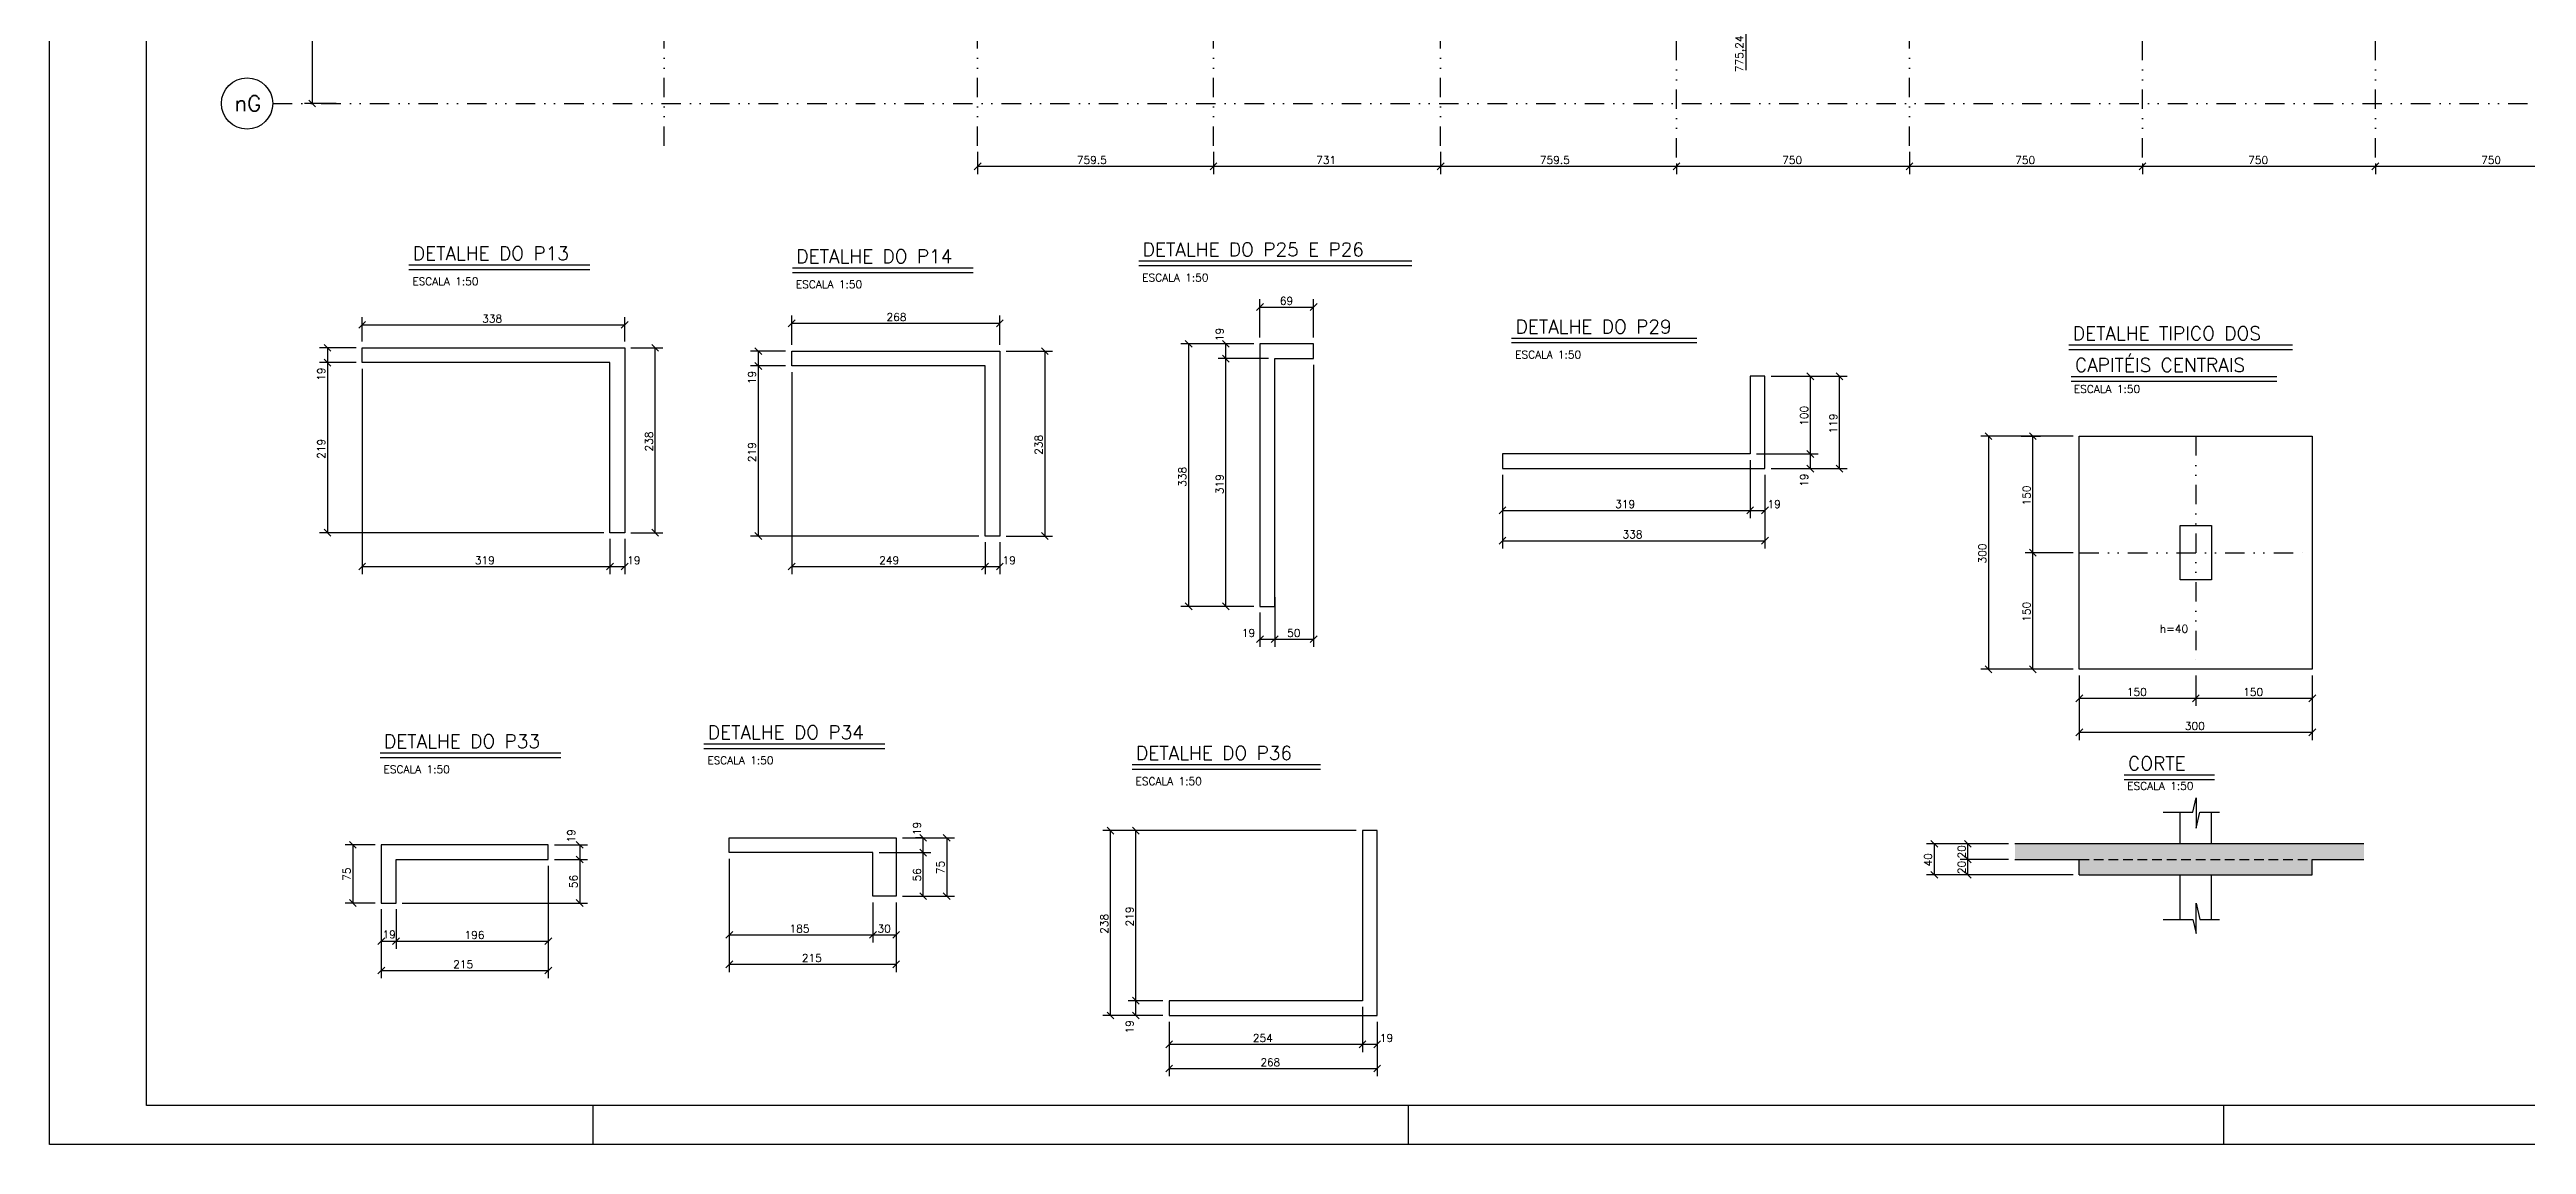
# Model space of a CAD drawing. Extents: x 550442 to 565317, y -292 to 10221.
# Drawn here: x 550442 to 558416, y -292 to 3232 of the extents above; entities that cross this region are included whole.
import ezdxf

# ---------------------------------------------------------------- set-up
doc = ezdxf.new("R2010")
doc.units = 0
doc.header["$LTSCALE"] = 125
doc.header["$MEASUREMENT"] = 0
doc.linetypes.add('DIVIDE', pattern=[1.25, 0.5, -0.25, 0, -0.25, 0, -0.25])
doc.linetypes.add('HIDDEN', pattern=[0.375, 0.25, -0.125])
doc.layers.get('0').update_dxf_attribs({"linetype": 'CONTINUOUS'})
for name, color, linetype in [('205', 14, 'DIVIDE'), ('210', 11, 'HIDDEN'), ('216', 7, 'CONTINUOUS'), ('220', 4, 'CONTINUOUS'), ('221', 5, 'CONTINUOUS'), ('222', 6, 'CONTINUOUS'), ('238', 11, 'CONTINUOUS'), ('250', 5, 'CONTINUOUS'), ('253', 253, 'CONTINUOUS')]:
    doc.layers.add(name, color=color, linetype=linetype)
doc.styles.get("Standard").update_dxf_attribs({"font": 'ROMANS.SHX'})

msp = doc.modelspace()

# ---------------------------------------------------------------- linework, layer by layer
for p, q in [((550442.2, -291.7), (550442.2, 10220.8)), ((552192.2, -291.7), (552192.2, -166.7)), ((554817.2, -291.7), (554817.2, -166.7)), ((557442.2, -291.7), (557442.2, -166.7)), ((565317.2, -291.7), (550442.2, -291.7))]:
    msp.add_line(p, q)
at = {"layer": '205'}
for p, q in [((552420.5, 2922.2), (552420.5, 9507.5)), ((553430, 2922.2), (553430, 9507.5)), ((554189.5, 2922.2), (554189.5, 9507.5)), ((554920.5, 2922.2), (554920.5, 9507.5)), ((555680, 2884.7), (555680, 9507.5)), ((556430, 2922.2), (556430, 9507.5)), ((557180, 2884.7), (557180, 9507.5)), ((557930, 2884.7), (557930, 9507.5)), ((551160.6, 3058.3), (560505.7, 3058.3)), ((557351.8, 1987.5), (557351.8, 1237.5)), ((556976.8, 1612.5), (557726.8, 1612.5))]:
    msp.add_line(p, q, dxfattribs=at)
at = {"layer": '210'}
msp.add_line((556976.8, 625.8), (557726.8, 625.8), dxfattribs=at)
at = {"layer": '216'}
for p, q in [((551276.5, 3069.4), (551298.6, 3047.3)), ((553418.9, 2845.2), (553441, 2867.3)), ((554178.4, 2845.2), (554200.5, 2867.3)), ((554178.4, 2845.2), (554200.5, 2867.3)), ((554909.4, 2845.2), (554931.5, 2867.3)), ((554909.4, 2845.2), (554931.5, 2867.3)), ((555668.9, 2845.2), (555691, 2867.3)), ((555668.9, 2845.2), (555691, 2867.3)), ((556418.9, 2845.2), (556441, 2867.3)), ((556418.9, 2845.2), (556441, 2867.3)), ((557168.9, 2845.2), (557191, 2867.3)), ((557168.9, 2845.2), (557191, 2867.3)), ((557918.9, 2845.2), (557941, 2867.3)), ((557918.9, 2845.2), (557941, 2867.3)), ((554328, 2392.1), (554350.1, 2414.1)), ((554500.5, 2392.1), (554522.6, 2414.1)), ((551437.8, 2334.9), (551459.9, 2357)), ((552282.8, 2334.9), (552304.9, 2357)), ((552820.4, 2339.9), (552842.5, 2362)), ((553490.4, 2339.9), (553512.5, 2362)), ((551325.8, 2283), (551347.9, 2260.9)), ((551325.8, 2235.5), (551347.9, 2213.4)), ((551325.8, 2235.5), (551347.9, 2213.4)), ((552402.9, 2260.9), (552380.8, 2283)), ((552712.8, 2272.3), (552734.9, 2250.2)), ((553635.5, 2272.3), (553657.6, 2250.2)), ((554098.2, 2295.9), (554120.3, 2273.8)), ((554240.2, 2273.8), (554218.1, 2295.9)), ((554240.2, 2226.3), (554218.1, 2248.4)), ((554240.2, 2226.3), (554218.1, 2248.4)), ((552712.8, 2224.8), (552734.9, 2202.7)), ((552712.8, 2224.8), (552734.9, 2202.7)), ((556121.9, 2169.5), (556099.8, 2191.6)), ((556215.6, 2169.5), (556193.5, 2191.6)), ((556673.5, 1998.6), (556695.6, 1976.5)), ((556838.1, 1976.5), (556816, 1998.6)), ((556121.9, 1919.5), (556099.8, 1941.6)), ((556121.9, 1919.5), (556099.8, 1941.6)), ((556121.9, 1872), (556099.8, 1894.1)), ((556215.6, 1872), (556193.5, 1894.1)), ((555108.7, 1737.9), (555130.8, 1760)), ((555906.2, 1737.9), (555928.3, 1760)), ((555906.2, 1737.9), (555928.3, 1760)), ((555953.7, 1737.9), (555975.8, 1760)), ((551325.8, 1688), (551347.9, 1665.9)), ((552402.9, 1665.9), (552380.8, 1688)), ((552712.8, 1677.3), (552734.9, 1655.2)), ((553635.5, 1677.3), (553657.6, 1655.2)), ((555108.7, 1640.3), (555130.8, 1662.4)), ((555953.7, 1640.3), (555975.8, 1662.4)), ((556838.1, 1601.5), (556816, 1623.6)), ((556838.1, 1601.5), (556816, 1623.6)), ((551437.8, 1557.1), (551459.9, 1579.2)), ((552235.3, 1557.1), (552257.4, 1579.2)), ((552235.3, 1557.1), (552257.4, 1579.2)), ((552282.8, 1557.1), (552304.9, 1579.2)), ((552820.4, 1557.3), (552842.5, 1579.4)), ((553442.9, 1557.3), (553465, 1579.4)), ((553442.9, 1557.3), (553465, 1579.4)), ((553490.4, 1557.3), (553512.5, 1579.4)), ((554098.2, 1450.9), (554120.3, 1428.8)), ((554240.2, 1428.8), (554218.1, 1450.9)), ((554328, 1323.4), (554350.1, 1345.5)), ((554375.5, 1323.4), (554397.6, 1345.5)), ((554375.5, 1323.4), (554397.6, 1345.5)), ((554500.5, 1323.4), (554522.6, 1345.5)), ((556673.5, 1248.6), (556695.6, 1226.5)), ((556838.1, 1226.5), (556816, 1248.6)), ((556965.8, 1133.2), (556987.9, 1155.3)), ((557340.8, 1133.2), (557362.9, 1155.3)), ((557340.8, 1133.2), (557362.9, 1155.3)), ((557715.8, 1133.2), (557737.9, 1155.3)), ((556965.8, 1023.7), (556987.9, 1045.8)), ((557715.8, 1023.7), (557737.9, 1045.8)), ((553868.7, 707.3), (553846.6, 729.4)), ((553950.5, 707.3), (553928.4, 729.4)), ((551407.6, 683.7), (551429.7, 661.6)), ((552138, 683.7), (552160.1, 661.6)), ((553265.7, 683.9), (553243.6, 705.9)), ((553265.7, 636.4), (553243.6, 658.4)), ((553265.7, 636.4), (553243.6, 658.4)), ((553319.5, 705.9), (553341.6, 683.9)), ((556498.8, 686.9), (556520.9, 664.8)), ((556629.1, 664.8), (556607, 686.9)), ((552138, 636.2), (552160.1, 614.1)), ((552138, 636.2), (552160.1, 614.1)), ((556498.8, 586.9), (556520.9, 564.8)), ((556629.1, 614.8), (556607, 636.9)), ((556629.1, 614.8), (556607, 636.9)), ((556629.1, 564.8), (556607, 586.9)), ((551407.6, 496.2), (551429.7, 474.1)), ((552138, 496.2), (552160.1, 474.1)), ((553265.7, 496.4), (553243.6, 518.4)), ((553319.5, 518.4), (553341.6, 496.4)), ((551499.3, 351.4), (551521.4, 373.5)), ((551546.8, 351.4), (551568.9, 373.5)), ((551546.8, 351.4), (551568.9, 373.5)), ((552036.8, 351.4), (552058.9, 373.5)), ((552619.4, 371.6), (552641.5, 393.7)), ((553081.9, 371.6), (553104, 393.7)), ((553081.9, 371.6), (553104, 393.7)), ((553156.9, 371.6), (553179, 393.7)), ((551499.3, 256.9), (551521.4, 279)), ((552036.8, 256.9), (552058.9, 279)), ((552619.4, 277.1), (552641.5, 299.2)), ((553156.9, 277.1), (553179, 299.2)), ((553950.5, 159.8), (553928.4, 181.9)), ((553950.5, 159.8), (553928.4, 181.9)), ((553868.7, 112.3), (553846.6, 134.4)), ((553950.5, 112.3), (553928.4, 134.4)), ((554035.4, 19.6), (554057.5, 41.7)), ((554657.9, 19.6), (554680, 41.7)), ((554657.9, 19.6), (554680, 41.7)), ((554705.4, 19.6), (554727.5, 41.7)), ((554035.4, -58.3), (554057.5, -36.2)), ((554705.4, -58.3), (554727.5, -36.2))]:
    msp.add_line(p, q, dxfattribs=at)
at = {"layer": '220'}
for p, q in [((557893.1, 675.8), (556769.2, 675.8)), ((556769.2, 625.8), (556976.8, 625.8)), ((556976.8, 575.8), (556976.8, 625.8)), ((556976.8, 575.8), (557726.8, 575.8)), ((557726.8, 625.8), (557893.1, 625.8)), ((557726.8, 575.8), (557726.8, 625.8))]:
    msp.add_line(p, q, dxfattribs=at)
for points in [[(552293.8, 2272), (552293.8, 1677), (552246.3, 1677), (552246.3, 2224.5), (551448.8, 2224.5), (551448.8, 2272), (552293.8, 2272)], [(553501.4, 2261.3), (553501.4, 1666.3), (553453.9, 1666.3), (553453.9, 2213.8), (552831.4, 2213.8), (552831.4, 2261.3), (553501.4, 2261.3)], [(554386.5, 1489.9), (554386.5, 1489.9), (554386.5, 2237.4), (554511.5, 2237.4), (554511.5, 2284.9), (554339, 2284.9), (554339, 1439.9), (554386.5, 1439.9), (554386.5, 1489.9)], [(555119.8, 1930.6), (555119.8, 1883.1), (555964.8, 1883.1), (555964.8, 2180.6), (555917.3, 2180.6), (555917.3, 1930.6), (555119.8, 1930.6)], [(557301.8, 1700), (557401.8, 1700), (557401.8, 1525), (557301.8, 1525), (557301.8, 1700)], [(554716.5, 123.4), (554716.5, 718.4), (554669, 718.4), (554669, 170.9), (554046.5, 170.9), (554046.5, 123.4), (554716.5, 123.4)], [(551557.8, 625.1), (552047.8, 625.1), (552047.8, 672.6), (551510.3, 672.6), (551510.3, 485.1), (551557.8, 485.1), (551557.8, 625.1)], [(553092.9, 647.4), (552630.4, 647.4), (552630.4, 694.9), (553167.9, 694.9), (553167.9, 507.4), (553092.9, 507.4), (553092.9, 647.4)]]:
    msp.add_lwpolyline(points, dxfattribs=at)
at = {"layer": '221'}
for p, q in [((551599.2, 2524.4), (552181.2, 2524.4)), ((552833.7, 2514.8), (553415.8, 2514.8)), ((553948.8, 2536.6), (554827.8, 2536.6)), ((555149.1, 2288.6), (555745.8, 2288.6)), ((556943.2, 2266.7), (557662.9, 2266.7)), ((556950.1, 2165), (557612.6, 2165)), ((552548.9, 983), (553130.9, 983)), ((551506.2, 954), (552088.2, 954)), ((553927.3, 915.9), (554533.9, 915.9)), ((557121.1, 882.5), (557412.2, 882.5))]:
    msp.add_line(p, q, dxfattribs=at)
msp.add_circle((551078.1, 3058.3), 82.5, dxfattribs=at)
at = {"layer": '222'}
for p, q in [((550754.7, -166.7), (550754.7, 10095.8)), ((551599.2, 2539.4), (552181.2, 2539.4)), ((552833.7, 2529.8), (553415.8, 2529.8)), ((553948.8, 2551.6), (554827.8, 2551.6)), ((555149.1, 2303.6), (555745.8, 2303.6)), ((556943.2, 2281.7), (557662.9, 2281.7)), ((556950.1, 2180), (557612.6, 2180)), ((551506.2, 969), (552088.2, 969)), ((552548.9, 998), (553130.9, 998)), ((553927.3, 930.9), (554533.9, 930.9)), ((557121.1, 897.5), (557412.2, 897.5)), ((565192.2, -166.7), (550754.7, -166.7))]:
    msp.add_line(p, q, dxfattribs=at)
at = {"layer": '238'}
for p, q in [((555903.8, 3165.6), (555903.8, 3346.7)), ((557301.8, 675.8), (557301.8, 778.1)), ((557401.8, 675.8), (557401.8, 778.1)), ((557301.8, 432.5), (557301.8, 575.8)), ((557401.8, 432.5), (557401.8, 575.8))]:
    msp.add_line(p, q, dxfattribs=at)
msp.add_lwpolyline([(556976.8, 1987.5), (557726.8, 1987.5), (557726.8, 1237.5), (556976.8, 1237.5), (556976.8, 1987.5)], dxfattribs=at)
at = {"layer": '250'}
for p, q in [((551287.6, 3562.8), (551287.6, 3058.3)), ((551365.1, 3058.3), (551262.6, 3058.3)), ((553430, 2902.2), (553430, 2831.2)), ((554189.5, 2902.2), (554189.5, 2831.2)), ((554920.5, 2902.2), (554920.5, 2831.2)), ((556430, 2902.2), (556430, 2831.2)), ((553430, 2856.2), (554189.5, 2856.2)), ((554189.5, 2856.2), (554920.5, 2856.2)), ((554920.5, 2856.2), (555680, 2856.2)), ((555680, 2864.7), (555680, 2831.2)), ((555680, 2856.2), (556430, 2856.2)), ((556430, 2856.2), (557180, 2856.2)), ((557180, 2864.7), (557180, 2831.2)), ((557180, 2856.2), (557930, 2856.2)), ((557930, 2864.7), (557930, 2831.2)), ((557930, 2856.2), (558680, 2856.2)), ((554339, 2304.9), (554339, 2428.1)), ((554339, 2403.1), (554511.5, 2403.1)), ((554511.5, 2304.9), (554511.5, 2428.1)), ((551448.8, 2292), (551448.8, 2371)), ((551448.8, 2346), (552293.8, 2346)), ((552293.8, 2292), (552293.8, 2371)), ((552831.4, 2281.3), (552831.4, 2375.9)), ((552831.4, 2350.9), (553501.4, 2350.9)), ((553501.4, 2281.3), (553501.4, 2375.9)), ((551428.8, 2272), (551311.8, 2272)), ((551336.8, 2272), (551336.8, 2224.5)), ((552313.8, 2272), (552416.8, 2272)), ((552391.8, 1677), (552391.8, 2272)), ((552811.4, 2261.3), (552698.8, 2261.3)), ((552723.8, 2261.3), (552723.8, 2213.8)), ((553521.4, 2261.3), (553671.6, 2261.3)), ((553646.6, 2261.3), (553646.6, 1666.3)), ((554319, 2284.9), (554084.2, 2284.9)), ((554109.2, 2284.9), (554109.2, 1439.9)), ((554228.3, 2284.9), (554204.1, 2284.9)), ((554366.5, 2237.4), (554204.1, 2237.4)), ((554229.1, 2237.4), (554229.1, 2284.9)), ((554229.1, 1439.9), (554229.1, 2237.4)), ((551428.8, 2224.5), (551311.8, 2224.5)), ((551336.8, 2224.5), (551336.8, 1677)), ((551448.8, 2204.5), (551448.8, 1543.1)), ((552811.4, 2213.8), (552698.8, 2213.8)), ((552723.8, 2213.8), (552723.8, 1666.3)), ((552831.4, 2193.8), (552831.4, 1543.3)), ((554511.5, 2217.4), (554511.5, 1309.4)), ((555984.8, 2180.6), (556229.5, 2180.6)), ((556110.9, 1930.6), (556110.9, 2180.6)), ((556118.2, 2180.6), (556135.9, 2180.6)), ((556204.5, 1883.1), (556204.5, 2180.6)), ((555937.3, 1930.6), (556135.9, 1930.6)), ((556110.9, 1883.1), (556110.9, 1930.6)), ((556956.8, 1987.5), (556659.6, 1987.5)), ((556684.6, 1987.5), (556684.6, 1237.5)), ((556790, 1987.5), (556852, 1987.5)), ((556827, 1612.5), (556827, 1987.5)), ((555119.8, 1863.1), (555119.8, 1626.3)), ((555119.8, 1863.1), (555119.8, 1723.9)), ((555917.3, 1910.6), (555917.3, 1723.9)), ((555964.8, 1863.1), (555964.8, 1626.3)), ((555984.8, 1883.1), (556229.5, 1883.1)), ((556004.8, 1883.1), (556135.9, 1883.1)), ((552226.3, 1677), (551311.8, 1677)), ((552313.8, 1677), (552416.8, 1677)), ((555119.8, 1748.9), (555917.3, 1748.9)), ((555917.3, 1748.9), (555964.8, 1748.9)), ((555964.8, 1750), (555964.8, 1723.9)), ((552246.3, 1657), (552246.3, 1543.1)), ((552293.8, 1657), (552293.8, 1543.1)), ((553433.9, 1666.3), (552698.8, 1666.3)), ((553453.9, 1646.3), (553453.9, 1543.3)), ((553501.4, 1646.3), (553501.4, 1543.3)), ((553521.4, 1666.3), (553671.6, 1666.3)), ((555119.8, 1651.3), (555964.8, 1651.3)), ((556956.8, 1612.5), (556802, 1612.5)), ((556827, 1237.5), (556827, 1612.5)), ((551448.8, 1568.1), (552246.3, 1568.1)), ((552246.3, 1568.1), (552293.8, 1568.1)), ((552831.4, 1568.3), (553453.9, 1568.3)), ((553453.9, 1568.3), (553501.4, 1568.3)), ((554319, 1439.9), (554084.2, 1439.9)), ((554319, 1439.9), (554204.1, 1439.9)), ((554386.5, 1469.9), (554386.5, 1309.4)), ((554339, 1419.9), (554339, 1309.4)), ((554339, 1334.4), (554386.5, 1334.4)), ((554386.5, 1334.4), (554511.5, 1334.4)), ((556956.8, 1237.5), (556659.6, 1237.5)), ((556956.8, 1237.5), (556802, 1237.5)), ((556976.8, 1217.5), (556976.8, 1009.8)), ((556976.8, 1217.5), (556976.8, 1119.3)), ((557351.8, 1217.5), (557351.8, 1119.3)), ((557726.8, 1217.5), (557726.8, 1009.8)), ((556976.8, 1144.3), (557351.8, 1144.3)), ((557351.8, 1144.3), (557726.8, 1144.3)), ((557726.8, 1161.4), (557726.8, 1119.3)), ((556976.8, 1034.8), (557726.8, 1034.8)), ((557342.3, 778.1), (557352.9, 823.3)), ((557352.9, 823.3), (557352.9, 725.9)), ((554649, 718.4), (553832.6, 718.4)), ((553857.6, 123.4), (553857.6, 718.4)), ((554053.9, 718.4), (553914.5, 718.4)), ((553939.5, 170.9), (553939.5, 718.4)), ((557246.3, 778.1), (557342.3, 778.1)), ((557352.9, 725.9), (557364.3, 778.1)), ((557364.3, 778.1), (557427.7, 778.1)), ((551490.3, 672.6), (551393.7, 672.6)), ((551418.7, 672.6), (551418.7, 485.1)), ((552067.8, 672.6), (552174.1, 672.6)), ((552149.1, 672.6), (552149.1, 625.1)), ((553112.9, 647.4), (553279.7, 647.4)), ((553187.9, 694.9), (553355.5, 694.9)), ((553252.6, 694.9), (553229.7, 694.9)), ((553254.7, 647.4), (553254.7, 694.9)), ((553254.7, 507.4), (553254.7, 647.4)), ((553330.5, 694.9), (553330.5, 507.4)), ((556749.2, 675.8), (556484.9, 675.8)), ((556509.9, 675.8), (556509.9, 575.8)), ((556633, 675.8), (556593, 675.8)), ((556618, 625.8), (556618, 675.8)), ((552047.8, 605.1), (552047.8, 242.9)), ((552047.8, 605.1), (552047.8, 337.4)), ((552067.8, 625.1), (552174.1, 625.1)), ((552149.1, 625.1), (552149.1, 485.1)), ((552630.4, 627.4), (552630.4, 263.2)), ((552630.4, 627.4), (552630.4, 357.7)), ((556956.8, 575.8), (556484.9, 575.8)), ((556749.2, 625.8), (556593, 625.8)), ((556671.2, 575.8), (556593, 575.8)), ((556618, 575.8), (556618, 625.8)), ((551490.3, 485.1), (551393.7, 485.1)), ((551577.8, 485.1), (552174.1, 485.1)), ((553092.9, 487.4), (553092.9, 357.7)), ((553167.9, 487.4), (553167.9, 263.2)), ((553187.9, 507.4), (553355.5, 507.4)), ((553207.9, 507.4), (553279.7, 507.4)), ((557352.9, 387.3), (557352.9, 484.7)), ((557352.9, 484.7), (557364.3, 432.5)), ((551510.3, 465.1), (551510.3, 242.9)), ((551510.3, 465.1), (551510.3, 337.4)), ((551557.8, 465.1), (551557.8, 337.4)), ((557246.3, 432.5), (557342.3, 432.5)), ((557342.3, 432.5), (557352.9, 387.3)), ((557364.3, 432.5), (557427.7, 432.5)), ((551510.3, 362.4), (551557.8, 362.4)), ((551557.8, 362.4), (552047.8, 362.4)), ((552630.4, 382.7), (553092.9, 382.7)), ((553092.9, 382.7), (553167.9, 382.7)), ((553167.9, 363.6), (553167.9, 357.7)), ((551510.3, 267.9), (552047.8, 267.9)), ((552630.4, 288.2), (553167.9, 288.2)), ((554026.5, 170.9), (553914.5, 170.9)), ((553939.5, 123.4), (553939.5, 170.9)), ((554026.5, 123.4), (553832.6, 123.4)), ((554026.5, 123.4), (553914.5, 123.4)), ((554046.5, 103.4), (554046.5, -72.2)), ((554046.5, 103.4), (554046.5, 5.6)), ((554669, 150.9), (554669, 5.6)), ((554716.5, 103.4), (554716.5, -72.2)), ((554046.5, 30.6), (554669, 30.6)), ((554669, 30.6), (554716.5, 30.6)), ((554716.5, 30.6), (554716.5, 5.6)), ((554046.5, -47.2), (554716.5, -47.2))]:
    msp.add_line(p, q, dxfattribs=at)
at = {"layer": '253'}
for points in [[(556769.2, 675.8), (556769.2, 625.8), (556976.8, 625.8)], [(556769.2, 675.8), (556976.8, 625.8), (557893.1, 675.8)], [(556976.8, 625.8), (557726.8, 625.8), (557893.1, 675.8)], [(557726.8, 625.8), (557893.1, 625.8), (557893.1, 675.8)], [(556976.8, 575.8), (557726.8, 575.8), (556976.8, 625.8)], [(557726.8, 575.8), (557726.8, 625.8), (556976.8, 625.8)]]:
    msp.add_solid(points, dxfattribs=at)

# ---------------------------------------------------------------- texts
at = {"layer": '216'}
for s, rotation, p in [('775,24', 89.99841, (555895.1, 3159.2)), ('19', 90, (554221.6, 2293.2)), ('19', 90, (551329.3, 2166.1)), ('19', 90, (552716.3, 2155.4)), ('100', 90, (556103.4, 2020.6)), ('238', 90, (552384.3, 1938.2)), ('119', 90, (556197, 1996.8)), ('219', 90, (551329.3, 1914.5)), ('219', 90, (552716.3, 1903.8)), ('238', 90, (553639.1, 1927.5)), ('338', 90, (554101.7, 1824.9)), ('319', 90, (554221.6, 1801.1)), ('19', 90, (556103.4, 1824.7)), ('150', 90, (556819.5, 1765)), ('300', 90, (556677.1, 1577.5)), ('150', 90, (556819.5, 1390)), ('19', 90, (552134.1, 680)), ('19', 90, (553247.2, 703.2)), ('40', 90, (556502.4, 603.3)), ('20', 90, (556610.5, 628.3)), ('75', 90, (551411.2, 556.4)), ('56', 90, (552141.6, 532.6)), ('56', 90, (553247.2, 554.9)), ('75', 90, (553323, 578.6)), ('20', 90, (556610.5, 578.3)), ('238', 90, (553850.1, 385.9)), ('219', 90, (553932, 409.6)), ('19', 90, (553932, 65.1))]:
    msp.add_text(s, height=25, rotation=rotation, dxfattribs=at).set_placement(p)
for s, p in [('759.5', (553749.7, 2863.7)), ('731', (554520, 2863.7)), ('759.5', (555240.2, 2863.7)), ('750', (556020, 2863.7)), ('750', (556770, 2863.7)), ('750', (557520, 2863.7)), ('750', (558270, 2863.7)), ('ESCALA 1:50', (551610.2, 2473.3)), ('ESCALA 1:50', (552844.8, 2463.7)), ('ESCALA 1:50', (553959.8, 2485.5)), ('69', (554402.8, 2410.6)), ('338', (551835.1, 2353.5)), ('268', (553136.4, 2358.4)), ('ESCALA 1:50', (555160.2, 2237.5)), ('ESCALA 1:50', (556959.3, 2126.8)), ('319', (555482.3, 1756.4)), ('19', (555973.1, 1756.4)), ('338', (555506, 1658.8)), ('319', (551811.3, 1575.6)), ('19', (552302.1, 1575.6)), ('249', (553112.7, 1575.8)), ('19', (553509.8, 1575.8)), ('19', (554280.7, 1341.9)), ('50', (554426.5, 1341.9)), ('h=40', (557235.8, 1355.2)), ('150', (557129.3, 1151.8)), ('150', (557504.3, 1151.8)), ('300', (557316.8, 1042.3)), ('ESCALA 1:50', (552559.9, 931.9)), ('ESCALA 1:50', (551517.2, 902.9)), ('ESCALA 1:50', (553938.3, 864.8)), ('ESCALA 1:50', (557130.8, 849.6)), ('185', (552824.6, 390.2)), ('30', (553107.9, 390.2)), ('19', (551514.4, 371.6)), ('196', (551777.8, 369.9)), ('215', (552864.1, 295.7)), ('215', (551741.4, 275.4)), ('254', (554316.5, 38.1)), ('19', (554724.8, 38.1)), ('268', (554340.2, -39.7))]:
    msp.add_text(s, height=25, dxfattribs=at).set_placement(p)
at = {"layer": '220'}
msp.add_text('nG', height=50, dxfattribs=at).set_placement((551037.9, 3033.5))
at = {"layer": '222'}
for s, p in [('DETALHE DO P13', (551611.7, 2554.4)), ('DETALHE DO P14', (552846.3, 2544.8)), ('DETALHE DO P25 E P26', (553961.3, 2566.6)), ('DETALHE DO P29', (555161.7, 2318.6)), ('DETALHE TIPICO DOS', (556955.8, 2296.7)), ('CAPITÉIS CENTRAIS', (556962.7, 2195)), ('DETALHE DO P34', (552561.4, 1013)), ('DETALHE DO P33', (551518.7, 984)), ('DETALHE DO P36', (553939.8, 945.9)), ('CORTE', (557133.6, 912.5))]:
    msp.add_text(s, height=43.75, dxfattribs=at).set_placement(p)

doc.saveas('drawing.dxf')
